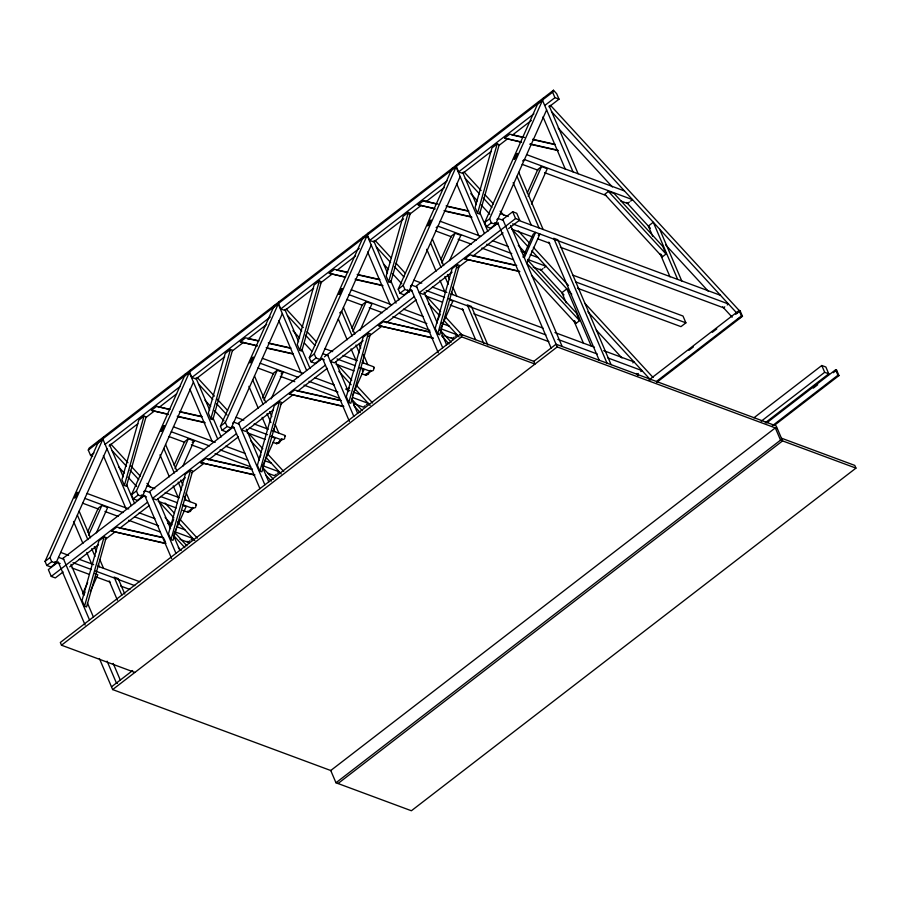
<?xml version="1.0" encoding="UTF-8"?>
<svg xmlns="http://www.w3.org/2000/svg" width="901" height="901" viewBox="0 0 901 901"><rect width="100%" height="100%" fill="white"/><g stroke="black" fill="none" stroke-linecap="round" stroke-linejoin="round"><path stroke-width="1.35" d="M84.503 606.193L104.144 536.816L106.183 537.582L86.541 606.947L84.503 606.193L82.047 600.426L98.907 540.859L104.144 536.816M124.372 485.481L144.002 416.104L146.041 416.859L126.41 486.236L124.372 485.481L121.905 479.704L138.765 420.136L144.002 416.104M170.953 539.575L190.584 470.198L192.623 470.953L172.992 540.33L170.953 539.575L168.487 533.797L185.347 474.241L190.584 470.198M210.811 418.852L230.453 349.475L232.492 350.241L212.85 419.607L210.811 418.852L208.356 413.086L225.205 353.519L230.453 349.475M259.86 471.054L279.501 401.677L281.54 402.432L261.898 471.809L259.86 471.054L257.404 465.276L274.253 405.709L279.501 401.677M299.729 350.331L319.359 280.954L321.398 281.709L301.767 351.086L299.729 350.331L297.262 344.554L314.122 284.998L319.359 280.954M348.777 402.522L368.408 333.145L370.446 333.911L350.816 403.276L348.777 402.522L346.311 396.755L363.171 337.188L368.408 333.145M388.635 281.799L408.277 212.433L410.315 213.188L390.674 282.565L388.635 281.799L386.18 276.033L403.04 216.465L408.277 212.433M437.683 334.001L457.325 264.624L459.364 265.378L439.722 334.755L437.683 334.001L435.228 328.223L452.077 268.667L457.325 264.624M477.553 213.278L497.183 143.901L499.222 144.656L479.591 214.033L477.553 213.278L475.086 207.5L491.946 147.944L497.183 143.901M190.843 510.529L190.708 510.901A8.379 3.367 52.4 0 1 189.176 511.723L187.476 511.261L187.915 512.286L192.859 508.479L192.42 507.454L194.12 507.916A8.379 3.367 52.4 0 0 195.652 507.094L195.787 506.722A8.379 3.367 52.4 0 0 195.742 504.684L196.508 504.965L196.069 503.941L184.48 499.638M368.667 373.476L368.532 373.847A8.379 3.367 52.4 0 1 367 374.67L366.065 374.501L371.009 370.694L371.944 370.863A8.379 3.367 52.4 0 0 373.476 370.041L373.611 369.669A8.379 3.367 52.4 0 0 373.566 367.631L374.332 367.912L373.892 366.887L362.303 362.596M92.645 456.266L90.607 455.512L88.287 450.061L89.165 448.101L553.484 90.246L556.683 93.727L559.014 99.166L549.047 106.847M106.994 448.754L55.885 563.215L50.94 567.022L46.796 565.479L45.05 561.402L99.042 440.488M45.05 561.402L49.994 557.595L103.987 436.681M87.656 531.86L98.186 508.265L101.892 505.405L107.658 507.545L96.373 532.806M88.58 535.217L101.892 505.405M82.554 594.007L87.645 582.62M83.894 594.637L85.032 592.103M193.433 382.137L142.324 496.597L137.38 500.404L133.235 498.861L131.49 494.773L185.493 373.859M90.393 591.394L97.826 574.737L94.582 573.532M131.49 494.773L136.434 490.966L190.426 370.052M174.096 465.243L184.637 441.636L188.343 438.787L194.098 440.927L182.824 466.189M175.031 468.599L188.343 438.787M170.289 527.231L173.679 519.64M282.351 313.604L231.23 428.065L226.297 431.872L222.142 430.34L220.407 426.252L274.4 305.338M174.107 533.595L186.124 506.689L182.88 505.484M220.407 426.252L225.34 422.445L279.344 301.531M262.45 397.96L273.544 373.115L277.249 370.266L283.015 372.406L271.167 398.929M263.937 400.078L277.249 370.266M258.632 459.972L260.896 454.904M371.257 245.083L320.148 359.544L315.204 363.351L311.059 361.808L309.313 357.731L363.317 236.817M262.45 466.346L275.03 438.156L270.717 436.557M309.313 357.731L314.258 353.924L368.25 233.01M351.919 328.189L362.461 304.594L366.166 301.734L371.933 303.874L360.085 330.397M352.854 331.545L366.166 301.734M348.113 390.178L349.239 387.644M460.174 176.562L409.065 291.023L404.121 294.83L399.976 293.287L398.231 289.198L452.223 168.284M352.505 395.257L363.948 369.635L359.623 368.025M398.231 289.198L403.175 285.392L457.167 164.478M440.837 259.668L451.367 236.062L455.073 233.213L460.839 235.352L449.554 260.614M441.76 263.024L455.073 233.213M437.03 321.646L440.42 314.055M546.614 109.933L495.505 224.394L490.561 228.201L486.416 226.658L484.67 222.581L538.674 101.667M440.848 328.02L452.865 301.103L449.622 299.909M484.67 222.581L489.615 218.774L543.607 97.86M491.473 151.222L462.686 173.397L458.609 171.888L456.289 166.448L552.617 92.206L553.484 90.246M527.276 193.039L537.818 169.444L541.524 166.584L547.279 168.724L531.489 204.099M528.2 196.395L541.524 166.584M522.952 257.089L533.122 234.305L535.599 232.402L524.292 257.709M526.758 263.486L539.924 234.012L538.269 235.274M88.287 450.061L184.615 375.83M273.521 307.309L189.548 372.023L191.879 377.463L195.945 378.972L224.676 356.841M362.439 238.776L278.465 303.491L280.785 308.942L284.862 310.451L313.593 288.309M451.345 170.255L367.383 234.97L369.703 240.409L373.78 241.93L403.603 218.932M97.95 442.943L102.894 439.136L131.219 505.562M184.39 376.314L189.334 372.507L217.67 438.933M273.307 307.793L278.24 303.986L306.577 370.412M362.213 239.272L367.157 235.465L396.035 303.164M451.131 170.739L456.075 166.933L484.4 233.359M537.57 104.122L542.515 100.315L573.025 171.854M90.607 455.512L93.929 452.944M105 444.418L180.29 386.394M191.879 377.463L270.323 317.006M280.785 308.942L359.24 248.473M369.703 240.409L447.042 180.808M458.609 171.888L533.899 113.864M544.97 105.327L554.937 97.657L559.014 99.166M168.431 414.516L151.413 410.394L156.65 406.351L170.019 409.358M257.348 345.995L240.33 341.862L245.568 337.83L258.925 340.837M344.892 277.159L329.237 273.341L334.485 269.298L347.842 272.316M435.172 208.942L418.154 204.82L423.391 200.777L438.089 204.088M521.611 142.324L504.594 138.191L509.831 134.159L524.528 137.47M109.077 445.927L137.864 423.74M145.613 417.771L154.476 410.946M158.903 407.534L176.619 393.872M232.413 350.872L243.461 342.357M247.876 338.956L266.662 324.473M320.215 283.207L332.379 273.836M336.794 270.424L355.58 255.952M409.133 214.675L421.285 205.315M425.711 201.903L444.486 187.431M499.222 145.241L508.085 138.416M512.511 135.004L531.331 120.497M436.163 227.604L438.021 226.174L476.224 240.353M522.603 160.975L524.461 159.556L632.491 199.65L630.644 201.081M339.666 312.929L341.648 311.397L352.122 335.96M192.251 442.357L194.098 440.927M281.168 373.825L283.015 372.406M46.796 565.479L51.729 561.672L55.885 563.215M133.235 498.861L138.168 495.054L142.324 496.597M222.142 430.34L227.086 426.533L231.23 428.065M311.059 361.808L316.003 358.001L320.148 359.544M399.976 293.287L404.909 289.48L409.065 291.023M486.416 226.658L491.349 222.851L495.505 224.394M143.721 491.653L144.96 490.696L150.129 492.622M232.638 423.121L233.866 422.175L239.047 424.101M410.462 286.079L411.689 285.121L416.96 287.081M496.901 219.45L498.14 218.504L503.4 220.452M58.317 561.931L48.35 569.612L51.256 576.415L55.333 577.924L63.081 571.955M62.743 558.519L144.678 495.381L171.573 558.44M324.473 356.807L411.408 289.795L438.314 352.865M498.287 222.851L416.352 285.989L442.706 347.775M502.713 219.439L512.68 211.758L516.746 213.267L519.652 220.081L508.581 228.606M51.256 576.415L147.573 502.184M236.49 433.651L152.517 498.377L156.594 499.886L185.324 477.744M325.407 365.13L241.434 429.845L245.511 431.365L273.127 410.068M414.314 296.609L330.34 361.324L334.417 362.833L363.148 340.691M519.652 220.081L515.575 218.56L419.258 292.802L423.335 294.312L452.122 272.125M165.322 543.528L111.555 531.106L116.792 527.074L163.543 537.604M254.24 474.996L200.461 462.585L205.698 458.553L252.46 469.083M343.146 406.475L289.379 394.064L294.616 390.02L341.366 400.562M433.426 338.258L378.285 325.531L383.522 321.499L430.284 332.03M519.866 271.629L464.736 258.914L469.973 254.87L516.723 265.412M69.726 566.842L98.513 544.654M105.158 539.53L115.114 531.849M119.551 528.437L149.442 505.405M191.947 472.642L204.11 463.272M208.525 459.859L238.36 436.872M280.864 404.11L293.016 394.739M297.443 391.338L327.266 368.351M368.667 336.433L381.934 326.218M386.349 322.817L416.183 299.819M457.652 267.856L467.619 260.175M473.149 255.918L503.051 232.875M362.303 370.897L363.948 369.635M189.233 510.788L193.186 507.736M279.13 441.501L282.092 439.215L283.027 439.395A8.379 3.367 52.4 0 0 284.558 438.573L284.693 438.201A8.379 3.367 52.4 0 0 284.648 436.152L285.414 436.433L284.986 435.42L272.102 430.644M272.947 442.312L276.832 443.754L281.765 439.947L281.337 438.933L282.092 439.215M361.853 373.791L365.738 375.233L370.683 371.426L370.243 370.401L371.009 370.694M608.434 191.429L604.729 194.278L662.314 256.886L666.019 254.026L662.731 246.333L614.2 193.569L608.434 191.429L666.019 254.026M189.784 540.848L187.926 542.278L180.02 539.339M191.012 539.89L192.87 538.471L175.74 532.108M276.224 474.23L274.366 475.649L267.788 473.205M277.463 473.273L279.31 471.842L262.18 465.49M365.142 405.698L363.283 407.128L354.059 403.704M366.369 404.752L368.227 403.321L352.415 397.454M454.048 337.177L452.201 338.607L444.294 335.668M455.287 336.219L457.134 334.8L441.321 328.933M542.965 268.644L541.107 270.075L533.201 267.147M544.193 267.698L546.051 266.268L527.603 259.42M629.405 202.027L627.547 203.457L620.969 201.013M460.445 334.113L461.605 336.839L534.98 364.072L533.82 361.357L460.445 334.113L60.333 642.481L61.493 645.206L134.88 672.439M61.493 645.206L461.605 336.839M531.5 275.267L575.874 323.504L579.58 320.655L576.291 312.951L527.761 260.186M111.487 686.844L132.65 670.535M533.764 361.391L556.052 344.216L776.189 425.925L782.575 440.893L338.01 783.521M99.403 658.53L112.648 689.569L557.212 346.941L777.349 428.651M632.795 362.866L634.022 361.92L603.704 350.658M572.923 275.177L682.992 316.026L685.898 322.84L680.953 326.646L577.44 288.219M637.086 374.422L638.313 373.465M640.791 371.561L642.019 370.615L607.803 357.911M724.764 306.847L723.526 307.793L560.321 247.223M727.231 304.943L728.47 303.986L512.613 223.876M648.945 379.997L739.135 310.485L740.149 310.856L742.469 316.307L656.739 382.384M688.927 350.331L693.387 346.908M712.319 332.311L716.768 328.888M735.7 314.291L740.149 310.856M656.829 381.146L741.455 315.924L742.469 316.307M738.257 319.01L742.21 315.958M753.867 417.85L821.791 365.502L825.868 367.011L828.762 373.814L765.298 422.738M761.221 421.217L824.685 372.304L828.762 373.814M766.582 422.974L835.621 369.77L836.635 370.153L838.966 375.593L774.376 425.373M813.254 388.173L817.714 384.738M833.301 372.721L836.635 370.153M772.247 425.846L837.941 375.221L838.966 375.593M335.972 782.766L780.536 440.139L855.95 468.126L411.385 810.754L335.972 782.766L330.746 770.513L775.31 427.896L780.536 440.139M532.547 139.272L555.253 144.385M511.869 134.913L522.557 137.324M533.246 139.723L554.622 144.543M504.594 138.191L520.936 141.874M530.464 144.025L557.696 150.152M529.777 144.16L558.372 150.602M446.108 205.89L468.813 211.014M436.118 203.941L423.391 200.777M446.806 206.352L468.182 211.161M418.154 204.82L434.496 208.491M444.024 210.643L471.257 216.781M444.7 211.093L471.933 217.231M472.011 255.636L514.753 265.266M464.736 258.914L519.19 271.178M357.19 274.422L379.907 279.535M336.524 270.063L347.212 272.462M357.888 274.873L379.265 279.693M329.237 273.341L345.579 277.024M355.107 279.164L382.339 285.302M355.782 279.614L383.015 285.752M428.313 331.883L383.522 321.499M378.285 325.531L432.75 337.807M268.284 342.943L290.989 348.056M247.606 338.585L258.294 340.995M268.982 343.405L290.359 348.214M240.33 341.862L256.661 345.545M266.2 347.696L293.422 353.834M266.876 348.146L292.746 353.969M296.654 390.775L339.407 400.416M289.379 394.064L343.833 406.328M179.367 411.475L202.072 416.589M169.377 409.516L156.65 406.351M180.065 411.926L201.441 416.746M151.413 410.394L167.755 414.077M177.283 416.217L204.516 422.355M177.959 416.667L205.191 422.806M207.737 459.307L250.489 468.937M200.461 462.585L254.927 474.861M118.831 527.828L161.583 537.458M111.555 531.106L166.009 543.382M526.657 154.645L624.494 190.956M522.152 164.342L537.965 170.21M544.553 172.654L606.474 195.63M500.325 213.593L508.243 216.522M518.785 220.441L720.462 295.291M494.514 222.795L498.456 224.259M511.622 229.147L532.682 236.963M537.942 238.923L549.79 243.315M440.206 221.263L480.65 236.276M492.397 240.623L508.051 246.435M521.093 251.278L526.308 253.215M530.227 254.668L538.055 257.573M486.765 244.261L511.791 253.553M575.818 281.979L685.898 322.84M435.712 230.96L451.525 236.828M458.113 239.272L471.279 244.16M481.821 248.068L513.446 259.803M413.886 280.211L421.792 283.151M432.345 287.059L446.84 292.442M450.793 293.906L543.066 328.155M554.937 332.559L594.48 347.234M426.173 290.494L444.598 297.33M448.54 298.805L545.938 334.947M557.787 339.35L597.273 354.003M409.381 289.908L412.016 290.888M425.182 295.765L442.29 302.117M450.185 305.056L463.351 309.933M473.881 313.841L548.9 341.693M781.415 438.168L854.79 465.412L855.95 468.126M351.3 289.784L391.744 304.797M403.479 309.156L423.042 316.42M441.31 323.2L449.137 326.106M349.104 294.695L387.306 308.874M399.166 313.278L426.837 323.549M346.795 299.481L362.607 305.349M369.196 307.793L382.373 312.692M392.915 316.6L429.8 330.295M324.979 348.732L332.694 351.604M342.999 355.422L357.156 360.682M322.783 353.654L327.964 355.568M337.019 358.936L355.14 365.66M360.321 367.585L370.683 371.426M320.429 358.418L324.315 359.859M335.96 364.184L354.093 370.908M262.382 358.316L302.826 373.318M314.562 377.677L334.136 384.941M345.871 389.3L349.791 390.752M353.699 392.205L360.22 394.627M260.198 363.227L298.4 377.406M308.942 381.314L337.92 392.07M257.889 368.013L273.701 373.881M280.29 376.325L294.773 381.697M303.997 385.121L339.564 398.321M236.062 417.264L243.788 420.125M254.082 423.954L268.25 429.203M249.408 427.941L267.529 434.665M271.415 436.107L281.765 439.947M231.512 426.939L234.102 427.907M247.054 432.705L265.176 439.429M173.476 426.837L215.215 442.335M225.655 446.209L245.218 453.462M264.793 460.726L271.314 463.148M171.28 431.748L209.482 445.927M220.024 449.847L247.696 460.107M168.971 436.535L184.784 442.402M191.372 444.846L204.55 449.734M215.091 453.654L250.658 466.853M147.145 485.785L154.871 488.657M165.176 492.475L179.333 497.735M160.491 496.462L177.317 502.713M182.498 504.628L192.859 508.479M141.311 494.987L146.491 496.913M158.137 501.238L176.269 507.961M182.734 510.36L187.915 512.286M87.037 493.455L128.775 508.952M139.216 512.827L154.871 518.638M167.913 523.481L171.821 524.934M177.046 526.871L184.874 529.777M84.84 498.377L123.043 512.556M134.902 516.949L158.61 525.756M82.532 503.152L98.344 509.02M104.933 511.464L118.099 516.363M128.64 520.271L160.265 532.007M60.705 552.403L68.611 555.343M79.164 559.262L93.659 564.634M97.612 566.11L139.801 581.764M58.509 557.325L63.78 559.273M72.992 562.697L91.418 569.533M95.36 570.997L134.846 585.65M54.893 561.616L60.153 563.575M72.001 567.968L89.109 574.32M95.686 576.764L110.17 582.136M120.7 586.044L129.913 589.457M117.445 683.42L116.42 683.037L107.095 661.154M112.648 689.569L331.467 770.783M550.455 105.304L739.518 310.845M551.716 111.825L737.108 313.39M558.181 128.043L612.376 186.957M626.634 202.466L650.409 228.302M665.614 244.847L708.4 291.361M722.67 306.858L732.175 317.197M464.015 171.922L481.123 190.516M484.918 194.65L493.466 203.941M500.123 211.172L503.918 215.305M518.165 230.802L529.574 243.191M533.369 247.325L568.52 285.538M584.67 303.108L653.079 377.474M465.265 178.454L479.535 193.952M483.33 198.085L491.89 207.388M511.858 229.102L528.02 246.671M531.827 250.805L571.752 294.222M587.914 311.791L650.668 380.008M470.784 193.625L477.44 200.867M481.247 205L489.806 214.303M518.323 245.309L524.979 252.55M540.195 269.084L563.958 294.92M596.293 330.07L621.96 357.979M636.219 373.487L638.122 375.548M526.713 263.182L579.58 320.655M375.109 240.454L391.259 258.013M396.001 263.171L405.506 273.499M426.41 296.226L440.657 311.723M445.409 316.882L462.506 335.476M376.359 246.975L390.617 262.484M394.424 266.617L403.93 276.956M428.651 303.828L439.114 315.192M443.866 320.362L459.071 336.906M383.781 264.218L388.534 269.388M392.34 273.521L401.846 283.86M407.545 290.066L409.448 292.127M451.277 337.605L453.18 339.677M439.789 329.743L451.21 342.166M441.569 335.803L449.126 344.013M286.191 308.975L303.288 327.57M307.095 331.703L316.589 342.031M337.492 364.747L351.75 380.245M356.492 385.414L372.642 402.972M287.442 315.496L301.711 331.005M305.507 335.138L315.012 345.477M338.787 371.313L351.142 384.75M354.949 388.894L370.165 405.427M292.96 330.678L299.616 337.909M304.369 343.078L311.983 351.345M346.209 388.556L348.113 390.629M351.829 399.301L362.303 410.687M353.609 405.36L360.209 412.545M197.274 377.508L214.382 396.091M217.231 399.188L227.683 410.552M248.586 433.28L262.833 448.766M267.586 453.935L283.736 471.493M198.535 384.029L212.794 399.526M216.6 403.671L227.052 415.034M250.827 440.882L261.279 452.246M266.032 457.415L281.247 473.949M205 400.235L210.71 406.441M214.506 410.574L224.022 420.913M262.923 467.833L273.386 479.208M265.637 474.906L271.302 481.066M110.834 444.125L127.942 462.72M130.791 465.817L140.286 476.145M146.942 483.375L150.737 487.509M164.984 502.995L174.49 513.322M180.189 519.528L197.296 538.111M112.084 450.646L126.354 466.155M130.149 470.288L138.709 479.591M158.677 501.294L173.893 517.838M177.688 521.972L194.807 540.577M118.56 466.853L124.259 473.059M128.066 477.192L136.625 486.495M165.142 517.512L171.798 524.742M187.014 541.276L188.917 543.348M174.58 532.378L186.946 545.837M173.533 535.374L184.863 547.695M178.319 547.47L181.157 550.545M835.621 369.77L837.941 375.221M821.791 365.502L824.685 372.304M739.135 310.485L741.455 315.924M659.678 229.214L681.742 280.921M677.665 279.411L653.281 222.254L648.348 226.061L652.684 236.22M661.221 254.319L662.314 256.886M660.264 254.003L670.017 276.866M552.617 92.206L554.937 97.657M549.148 105.811L578.127 173.747M543.021 116.893L565.366 169.275M611.081 364.646L557.832 239.801L553.755 238.281L607.004 363.137M548.81 242.087L599.323 360.501M518.762 172.328L543.134 229.473M591.225 346.029L566.842 288.872L561.909 292.69L566.233 302.849M517.005 176.258L539.057 227.964M574.77 320.936L575.874 323.504M573.824 320.621L583.566 343.484M513.165 182.644L531.365 225.306M512.68 211.758L515.575 218.56M510.563 225.498L562.168 346.491M502.792 219.371L557.212 346.941M497.859 223.178L551.108 348.023M489.615 218.774L491.349 222.851M462.709 172.44L476.426 204.595M479.692 212.264L487.869 231.422M456.582 183.522L478.915 235.893M487.858 345.038L471.392 306.419L467.315 304.91L483.781 343.518M462.371 308.716L475.548 339.609M432.311 238.945L443.686 265.615M447.482 274.512L449.644 279.592M452.899 287.205L456.694 296.102M430.554 242.876L441.04 267.439M444.891 276.483L448.202 284.243M451.514 292.003L452.617 294.582M426.725 249.273L436.095 271.246M439.958 280.29L444.914 291.924M424.112 292.127L437.289 323.02M440.037 329.451L446.626 344.892M403.175 285.392L404.909 289.48M373.791 240.961L387.509 273.127M390.775 280.785L398.952 299.943M367.664 252.043L390.009 304.414M343.405 307.466L354.78 334.147M359.116 344.306L360.738 348.113M363.441 354.465L367.777 364.623M355.985 345.015L359.296 352.764M362.596 360.524L363.7 363.114M365.31 374.208L365.738 375.233M338.359 319.089L347.178 339.767M351.041 348.822L356.008 360.456M335.746 361.932L348.383 391.541M351.672 399.267L357.708 413.424M327.446 354.521L353.789 416.296M349.397 421.398L322.502 358.328L238.528 423.042L264.883 484.828M314.258 353.924L316.003 358.001M284.885 309.482L298.603 341.648M301.869 349.306L310.034 368.475M278.758 320.565L301.092 372.946M254.487 375.999L265.863 402.668M269.658 411.554L271.82 416.634M275.075 424.258L278.871 433.144M252.731 379.929L263.205 404.493M267.068 413.536L270.931 422.592M273.69 429.045L274.794 431.635M276.832 443.754L276.393 442.74L278.094 443.202A8.379 3.367 52.4 0 0 279.614 442.38L279.76 442.008A8.379 3.367 52.4 0 0 279.862 441.085M248.901 386.315L258.272 408.299M262.135 417.343L267.09 428.977M246.288 429.18L259.465 460.062M262.765 467.788L268.802 481.945M259.939 488.635L233.584 426.849L149.611 491.574L175.965 553.349M225.34 422.445L227.086 426.533M195.968 378.015L209.685 410.169M212.951 417.839L221.128 436.996M189.841 389.097L212.185 441.467M165.581 444.52L176.956 471.189M180.741 480.087L182.914 485.166M186.158 492.779L189.953 501.677M163.824 448.45L174.298 473.014M178.161 482.058L181.461 489.817M184.221 496.282L185.876 500.156M159.984 454.847L169.354 476.82M173.217 485.864L178.184 497.498M157.923 498.985L170.548 528.594M173.296 535.025L179.885 550.466M164.038 538.764L165.514 542.222M136.434 490.966L138.168 495.054M109.528 444.632L123.246 476.798M126.512 484.456L134.688 503.614M103.401 455.715L125.735 508.085M124.8 594.063L118.211 578.622L114.134 577.102L121.815 595.122M109.19 580.908L117.423 600.212M79.13 511.149L90.505 537.818M94.301 546.704L96.463 551.784M99.718 559.408L103.514 568.294M77.373 515.079L87.859 539.631M91.711 548.686L95.022 556.435M98.333 564.195L99.437 566.785M73.544 521.465L82.915 543.438M86.778 552.493L91.733 564.127M70.931 564.319L84.108 595.212M87.408 602.938L93.445 617.095M113.211 663.429L120.34 680.165M63.171 558.192L89.526 619.967M58.779 563.283L85.133 625.069M49.994 557.595L51.729 561.672M76.743 493.162L74.546 498.073L75.774 497.127L77.97 492.216L76.743 493.162M163.182 426.545L160.986 431.455L162.225 430.498L164.41 425.587L163.182 426.545M252.089 358.012L249.904 362.934L251.131 361.977L253.327 357.066L252.089 358.012M341.006 289.491L338.81 294.402L340.049 293.456L342.245 288.545L341.006 289.491M429.912 220.97L427.727 225.881L428.955 224.923L431.151 220.013L429.912 220.97M516.363 154.341L514.167 159.252L515.406 158.306L517.591 153.395L516.363 154.341"/></g></svg>
